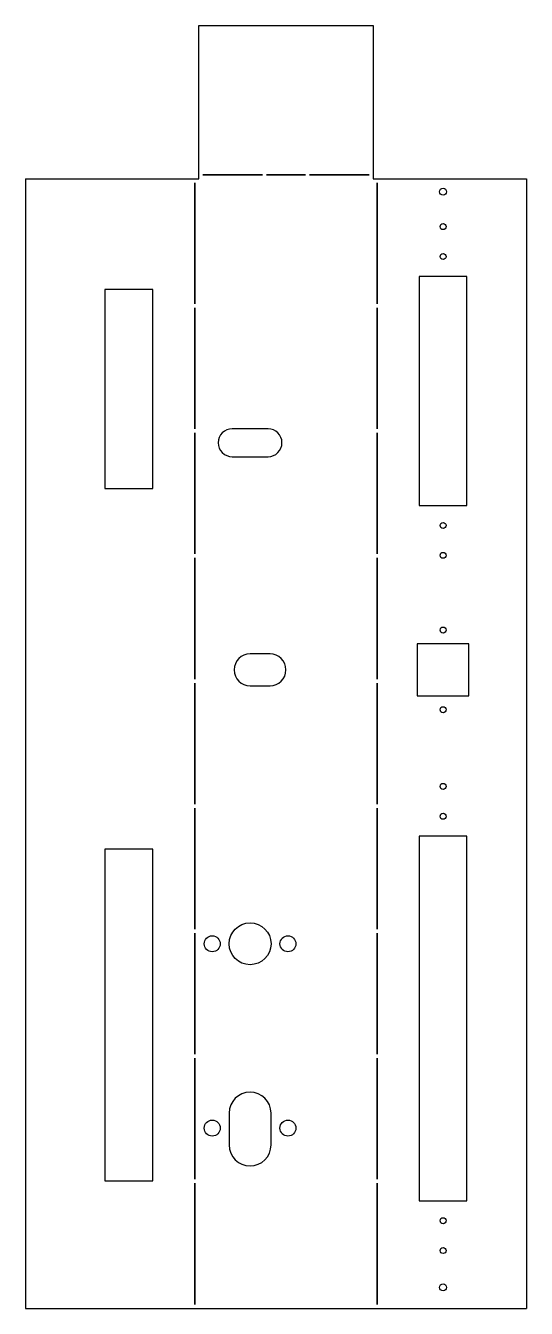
# Model space of a CAD drawing. Header units: millimetres. Extents: x 9 to 260, y -177 to 467.
import ezdxf

# ---------------------------------------------------------------- set-up
doc = ezdxf.new("R2010")
doc.units = ezdxf.units.MM

msp = doc.modelspace()

# ---------------------------------------------------------------- linework, layer by layer
at = {"color": 7, "linetype": 'Continuous', "lineweight": 25}
for p, q in [((95.9, 389.85), (95.9, 466.74)), ((95.9, 466.74), (183.5, 466.74)), ((183.5, 466.74), (183.5, 389.85)), ((9.01, 389.85), (9.01, -177.15)), ((9.01, 389.85), (95.9, 389.85)), ((93.9, 387.85), (93.9, 327.07)), ((93.91, 387.85), (93.9, 387.85)), ((93.91, 327.07), (93.91, 387.85)), ((97.9, 391.85), (97.9, 391.84)), ((127.9, 391.85), (97.9, 391.85)), ((97.9, 391.84), (127.9, 391.84)), ((127.9, 391.84), (127.9, 391.85)), ((149.5, 391.85), (129.9, 391.85)), ((129.9, 391.85), (129.9, 391.84)), ((129.9, 391.84), (149.5, 391.84)), ((149.5, 391.84), (149.5, 391.85)), ((151.5, 391.85), (151.5, 391.84)), ((181.5, 391.85), (151.5, 391.85)), ((151.5, 391.84), (181.5, 391.84)), ((181.5, 391.84), (181.5, 391.85)), ((183.5, 389.85), (260.39, 389.85)), ((185.49, 387.85), (185.49, 327.07)), ((185.5, 387.85), (185.49, 387.85)), ((185.5, 327.07), (185.5, 387.85)), ((260.39, 389.85), (260.39, -177.15)), ((230.59, 340.85), (206.59, 340.85)), ((206.59, 340.85), (206.59, 225.85)), ((230.59, 225.85), (230.59, 340.85)), ((72.81, 334.35), (48.81, 334.35)), ((48.81, 334.35), (48.81, 234.35)), ((72.81, 234.35), (72.81, 334.35)), ((93.9, 327.07), (93.91, 327.07)), ((93.9, 325.07), (93.9, 264.29)), ((93.91, 325.07), (93.9, 325.07)), ((93.91, 264.29), (93.91, 325.07)), ((185.49, 327.07), (185.5, 327.07)), ((185.49, 325.07), (185.49, 264.29)), ((185.5, 325.07), (185.49, 325.07)), ((185.5, 264.29), (185.5, 325.07)), ((93.9, 264.29), (93.91, 264.29)), ((130.7, 264.35), (112.7, 264.35)), ((185.49, 264.29), (185.5, 264.29)), ((93.9, 262.29), (93.9, 201.52)), ((93.91, 262.29), (93.9, 262.29)), ((93.91, 201.52), (93.91, 262.29)), ((185.49, 262.29), (185.49, 201.52)), ((185.5, 262.29), (185.49, 262.29)), ((185.5, 201.52), (185.5, 262.29)), ((112.7, 250.35), (130.7, 250.35)), ((48.81, 234.35), (72.81, 234.35)), ((206.59, 225.85), (230.59, 225.85)), ((93.9, 201.52), (93.91, 201.52)), ((185.49, 201.52), (185.5, 201.52)), ((93.9, 199.52), (93.9, 138.74)), ((93.91, 199.52), (93.9, 199.52)), ((93.91, 138.74), (93.91, 199.52)), ((185.49, 199.52), (185.49, 138.74)), ((185.5, 199.52), (185.49, 199.52)), ((185.5, 138.74), (185.5, 199.52)), ((231.59, 156.35), (205.59, 156.35)), ((205.59, 156.35), (205.59, 130.35)), ((231.59, 130.35), (231.59, 156.35)), ((131.7, 151.35), (121.7, 151.35)), ((93.9, 138.74), (93.91, 138.74)), ((93.9, 136.74), (93.9, 75.96)), ((93.91, 136.74), (93.9, 136.74)), ((93.91, 75.96), (93.91, 136.74)), ((121.7, 135.35), (131.7, 135.35)), ((185.49, 138.74), (185.5, 138.74)), ((185.49, 136.74), (185.49, 75.96)), ((185.5, 136.74), (185.49, 136.74)), ((185.5, 75.96), (185.5, 136.74)), ((205.59, 130.35), (231.59, 130.35)), ((93.9, 75.96), (93.91, 75.96)), ((93.9, 73.96), (93.9, 13.18)), ((93.91, 73.96), (93.9, 73.96)), ((93.91, 13.18), (93.91, 73.96)), ((185.49, 75.96), (185.5, 75.96)), ((185.49, 73.96), (185.49, 13.18)), ((185.5, 73.96), (185.49, 73.96)), ((185.5, 13.18), (185.5, 73.96)), ((230.59, 59.85), (206.59, 59.85)), ((206.59, 59.85), (206.59, -123.15)), ((230.59, -123.15), (230.59, 59.85)), ((72.81, 53.35), (48.81, 53.35)), ((48.81, 53.35), (48.81, -113.15)), ((72.81, -113.15), (72.81, 53.35)), ((93.9, 13.18), (93.91, 13.18)), ((185.49, 13.18), (185.5, 13.18)), ((93.9, 11.18), (93.9, -49.59)), ((93.91, 11.18), (93.9, 11.18)), ((93.91, -49.59), (93.91, 11.18)), ((185.49, 11.18), (185.49, -49.59)), ((185.5, 11.18), (185.49, 11.18)), ((185.5, -49.59), (185.5, 11.18)), ((93.9, -49.59), (93.91, -49.59)), ((185.49, -49.59), (185.5, -49.59)), ((93.9, -51.59), (93.9, -112.37)), ((93.91, -51.59), (93.9, -51.59)), ((93.91, -112.37), (93.91, -51.59)), ((185.49, -51.59), (185.49, -112.37)), ((185.5, -51.59), (185.49, -51.59)), ((185.5, -112.37), (185.5, -51.59)), ((111.2, -79.15), (111.2, -95.15)), ((132.2, -95.15), (132.2, -79.15)), ((48.81, -113.15), (72.81, -113.15)), ((93.9, -112.37), (93.91, -112.37)), ((93.9, -114.37), (93.9, -175.15)), ((93.91, -114.37), (93.9, -114.37)), ((93.91, -175.15), (93.91, -114.37)), ((185.49, -112.37), (185.5, -112.37)), ((185.49, -114.37), (185.49, -175.15)), ((185.5, -114.37), (185.49, -114.37)), ((185.5, -175.15), (185.5, -114.37)), ((206.59, -123.15), (230.59, -123.15)), ((9.01, -177.15), (260.39, -177.15)), ((93.9, -175.15), (93.91, -175.15)), ((185.49, -175.15), (185.5, -175.15))]:
    msp.add_line(p, q, dxfattribs=at)
for centre, radius in [((218.59, 383.35), 1.75), ((218.59, 365.85), 1.5), ((218.59, 350.85), 1.5), ((218.59, 215.85), 1.5), ((218.59, 200.85), 1.5), ((218.59, 163.35), 1.5), ((218.59, 123.35), 1.5), ((218.59, 84.85), 1.5), ((218.59, 69.85), 1.5), ((121.7, 5.85), 10.5), ((102.7, 5.85), 4), ((140.7, 5.85), 4), ((102.7, -86.65), 4), ((140.7, -86.65), 4), ((218.59, -133.15), 1.5), ((218.59, -148.15), 1.5), ((218.59, -166.65), 1.75)]:
    msp.add_circle(centre, radius, dxfattribs=at)
for centre, radius, start, end in [((112.7, 257.35), 7, 90, 270), ((130.7, 257.35), 7, 270, 90), ((121.7, 143.35), 8, 90, 270), ((131.7, 143.35), 8, 270, 90), ((121.7, -79.15), 10.5, 0, 180), ((121.7, -95.15), 10.5, 180, 0)]:
    msp.add_arc(centre, radius, start, end, dxfattribs=at)

doc.saveas('drawing.dxf')
